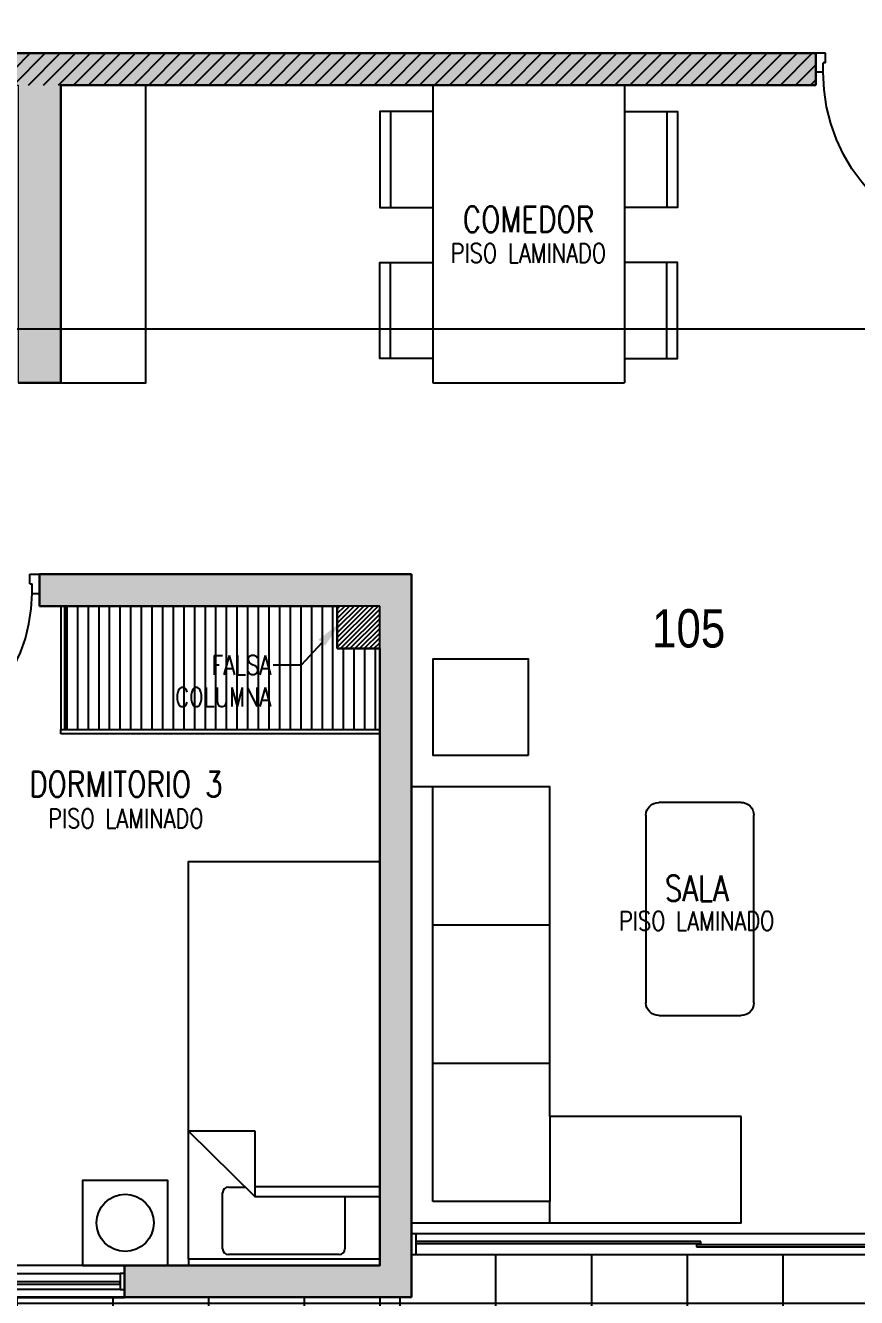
# Model space of a CAD drawing. Header units: millimetres. Extents: x 98 to 155, y -181 to 127.
# Drawn here: x 134.93 to 138.83, y 109.74 to 115.72 of the extents above; entities that cross this region are included whole.
import ezdxf
from ezdxf import colors
from ezdxf.entities.mleader import LeaderData, LeaderLine
from ezdxf.enums import TextEntityAlignment as Align
from ezdxf.math import Vec2, Vec3

# ---------------------------------------------------------------- set-up
doc = ezdxf.new("R2010")
doc.units = ezdxf.units.MM
doc.header["$LTSCALE"] = 15
for name, pattern in [('CENTER', [2, 1.25, -0.25, 0.25, -0.25]), ('HIDDEN2', [0.1875, 0.125, -0.0625]), ('X-REF_DP_Arquitectura$0$HIDDEN', [0.375, 0.25, -0.125])]:
    doc.linetypes.add(name, pattern=pattern)
doc.layers.get('0').update_dxf_attribs({"color": 250})
for name, color, linetype in [('A-CORTE', 250, 'CENTER'), ('A-HATCH', 250, 'Continuous'), ('A-MOBILIARIO', 250, 'Continuous'), ('A-MURO BAJO', 250, 'Continuous'), ('A-NUMERACIONDEP', 251, 'Continuous'), ('A-TEXTO-ACABADO PISO', 250, 'Continuous'), ('A_50_TextoAmbiente', 252, 'Continuous'), ('A_50_TextoIndicaciones', 250, 'Continuous'), ('A_50_Vigas', 250, 'X-REF_DP_Arquitectura$0$HIDDEN'), ('A_60_HatchEstructuras', 250, 'Continuous'), ('DLP_MOBILIARIO FIJO', 250, 'Continuous'), ('MURO CF 120', 250, 'Continuous')]:
    doc.layers.add(name, color=color, linetype=linetype)
doc.layers.add('A-MUROS', color=252, linetype='Continuous', lineweight=30)
doc.layers.add('A_20_Estructuras', color=250, linetype='Continuous', lineweight=18)
doc.styles.add('R80', font='ARIALN.TTF', dxfattribs={"height": 2.03})
doc.styles.add('ROMANS', font='romans.shx', dxfattribs={"width": 0.8})

# ---------------------------------------------------------------- blocks, each defined once
blk = doc.blocks.new('ESTRUC_P1')
at = {"layer": 'A_60_HatchEstructuras'}
h = blk.add_hatch(color=256, dxfattribs=at)
h.dxf.hatch_style = 1
h.paths.add_polyline_path([(26.45, -4.925), (28.1, -4.925), (28.1, -4.775), (25.905, -4.775), (25.905, -4.925), (26.25, -4.925), (26.25, -6.325), (35.65, -6.325), (35.65, -6.175), (32.1, -6.175), (32.1, -4.775), (31.9, -4.775), (31.9, -6.175), (29, -6.175), (29, -4.775), (28.85, -4.775), (28.85, -6.175), (26.45, -6.175)])
h.paths.add_polyline_path([(25.88, -7.675), (28.4, -7.675), (28.4, -9.075), (28.55, -9.075), (28.55, -7.675), (31.9, -7.675), (31.9, -9.075), (32.1, -9.075), (32.1, -7.675), (35.65, -7.675), (35.65, -7.525), (25.68, -7.525), (25.68, -9.075), (27.65, -9.075), (27.65, -8.925), (25.88, -8.925)])
h = blk.add_hatch(color=256, dxfattribs=at)
h.dxf.hatch_style = 1
h.paths.add_polyline_path([(28.65, -10.125), (30.25, -10.125), (30.25, -9.975), (28.5, -9.975), (28.5, -13.375), (29.85, -13.375), (29.85, -13.225), (28.65, -13.225)])
h.paths.add_polyline_path([(31.2, -9.975), (31.05, -9.975), (31.05, -13.375), (31.2, -13.375)])
h.paths.add_polyline_path([(33.75, -9.975), (32, -9.975), (32, -10.125), (33.6, -10.125), (33.6, -13.225), (32.4, -13.225), (32.4, -13.375), (33.75, -13.375)])
at = {"layer": 'A_20_Estructuras'}
for points in [[(25.88, -7.675), (28.4, -7.675), (28.4, -9.075), (28.55, -9.075), (28.55, -7.675), (31.9, -7.675), (31.9, -9.075), (32.1, -9.075), (32.1, -7.675), (35.65, -7.675), (35.65, -7.525), (25.68, -7.525), (25.68, -9.075), (27.65, -9.075), (27.65, -8.925), (25.88, -8.925)], [(33.75, -9.975), (32, -9.975), (32, -10.125), (33.6, -10.125), (33.6, -13.225), (32.4, -13.225), (32.4, -13.375), (33.75, -13.375)]]:
    blk.add_lwpolyline(points, close=True, dxfattribs=at)
at = {"layer": 'A_50_Vigas'}
blk.add_line((31.2, -13.375), (32.4, -13.375), dxfattribs=at)
blk.add_lwpolyline([(33.6, -13.375), (33.6, -13.8503), (36.55, -13.8504)], dxfattribs=at)
blk = doc.blocks.new('A$C72FD42DB')
for p, q in [((0.3255, 1.4, 0), (1.2255, 1.4, 0)), ((0.3255, 0), (0.3255, 1.4, 0)), ((1.2255, 0), (1.2255, 1.4, 0)), ((0.3255, 0), (1.2255, 0))]:
    blk.add_line(p, q)
for points in [[(0.3255, 1.285), (0.0755, 1.285), (0.0755, 0.835), (0.3255, 0.835)], [(0.1255, 1.285), (0.1255, 0.835)], [(1.2255, 1.285), (1.4755, 1.285), (1.4755, 0.835), (1.2255, 0.835)], [(1.4255, 1.285), (1.4255, 0.835)], [(0.3255, 0.125), (0.0755, 0.125), (0.0755, 0.575), (0.3255, 0.575)], [(0.1255, 0.125), (0.1255, 0.575)], [(1.2255, 0.125), (1.4755, 0.125), (1.4755, 0.575), (1.2255, 0.575)], [(1.4255, 0.125), (1.4255, 0.575)]]:
    blk.add_lwpolyline(points)
blk = doc.blocks.new('1 PLAZA')
for p, q in [((-0.2592, -0.0513), (0.2619, -0.0513)), ((-0.2859, -0.3221), (-0.2859, -0.0781)), ((0.2887, -0.0781), (0.2887, -0.3415)), ((-0.45, -0.3221), (0.1356, -0.3221)), ((0.45, -0.6318), (0.1356, -0.3221)), ((0.1356, -0.3221), (0.1356, -0.6318)), ((0.1356, -0.371), (-0.45, -0.371)), ((0.2619, -0.3683), (0.1825, -0.3683)), ((0.1356, -0.6318), (0.45, -0.6318))]:
    blk.add_line(p, q)
at = {"extrusion": (4.49068e-08, -3.60286e-08, 1), "elevation": 0}
blk.add_lwpolyline([(-0.45, -0.0287), (0.45, -0.0287), (0.45, 0), (-0.45, 0)], close=True, dxfattribs=at)
blk.add_lwpolyline([(-0.45, -1.9), (-0.45, -0.0287), (0.45, -0.0287), (0.45, -1.9)], close=True)
for centre, start, end in [((-0.2592, -0.0781), 90, 180), ((0.2619, -0.0781), 0, 90), ((0.2619, -0.3415), 270, 0)]:
    blk.add_arc(centre, 0.0267, start, end)
blk = doc.blocks.new('VELADOR')
blk.add_lwpolyline([(0, 0.4), (0, 0), (0.4, 0), (0.4, 0.4)], close=True)
blk.add_circle((0.2, 0.2), 0.1344)
blk = doc.blocks.new('*U144')
for p, q in [((0.01, 0.755), (0.01, 0.8)), ((0.1, 0.765), (0.1, 0.8)), ((0.055, 0.755), (0.01, 0.755)), ((0.1, 0.765), (0.055, 0.765)), ((0.055, 0.755), (0.055, 0.765)), ((0.055, 0.045), (0.01, 0.045)), ((0.01, 0.045), (0.01, 0)), ((0.055, 0.045), (0.055, 0.035)), ((0.1, 0.035), (0.055, 0.035)), ((0.1, 0.035), (0.1, 0))]:
    blk.add_line(p, q)
blk.add_lwpolyline([(0.83, 0.07), (0.83, 0.035), (0.1, 0.035), (0.1, 0.07)], close=True)
at = {"linetype": 'HIDDEN2'}
blk.add_arc((0.0996, 0.034), 0.731, 2.23015, 89.96723, dxfattribs=at)
blk = doc.blocks.new('VP.120')
at = {"layer": 'A-MURO BAJO'}
for p, q in [((0, 0), (1.2, 0)), ((0, -0.15), (1.2, -0.15))]:
    blk.add_line(p, q, dxfattribs=at)
at = {"layer": 'DLP_MOBILIARIO FIJO', "color": 251}
for p, q in [((0.02, -0.0375), (1.18, -0.0375)), ((1.18, -0.1125), (0.02, -0.1125))]:
    blk.add_line(p, q, dxfattribs=at)
at = {"layer": 'DLP_MOBILIARIO FIJO', "color": 6}
for points in [[(0, -0.1125), (0.02, -0.1125), (0.02, -0.0375), (0, -0.0375)], [(1.2, -0.1125), (1.18, -0.1125), (1.18, -0.0375), (1.2, -0.0375)]]:
    blk.add_lwpolyline(points, close=True, dxfattribs=at)
at = {"layer": 'DLP_MOBILIARIO FIJO', "elevation": 0}
for points in [[(0.61, -0.0625), (0.02, -0.0625), (0.02, -0.0725), (0.61, -0.0725)], [(0.59, -0.0875), (1.18, -0.0875), (1.18, -0.0775), (0.59, -0.0775)]]:
    blk.add_lwpolyline(points, close=True, dxfattribs=at)
blk = doc.blocks.new('*U145')
for p, q in [((0.01, 0.855), (0.01, 0.9)), ((0.1, 0.865), (0.1, 0.9)), ((0.055, 0.855), (0.01, 0.855)), ((0.1, 0.865), (0.055, 0.865)), ((0.055, 0.855), (0.055, 0.865)), ((0.055, 0.045), (0.01, 0.045)), ((0.01, 0.045), (0.01, 0)), ((0.055, 0.045), (0.055, 0.035)), ((0.1, 0.035), (0.055, 0.035)), ((0.1, 0.035), (0.1, 0))]:
    blk.add_line(p, q)
blk.add_lwpolyline([(0.93, 0.07), (0.93, 0.035), (0.1, 0.035), (0.1, 0.07)], close=True)
at = {"linetype": 'HIDDEN2'}
blk.add_arc((0.0995, 0.0339), 0.8311, 2.23015, 89.96723, dxfattribs=at)
blk = doc.blocks.new('SOFA SEC')
for p, q in [((0, 0.65), (0.1, 0.65)), ((0.1, 0.65), (0.1, 0.1)), ((0.5, 0.65), (0.1, 0.65)), ((0.75, 0.65), (0.75, 0.1)), ((1.4, 0.65), (1.4, 0.1)), ((0.1, 0.1), (2.05, 0.1))]:
    blk.add_line(p, q)
blk.add_lwpolyline([(0.5, 1.55), (0.5, 0.65), (2.05, 0.65), (2.05, 0), (0, 0), (0, 1.55)], close=True)
blk = doc.blocks.new('MESA CENTRO')
for p, q in [((-0.1937, 0), (0.1937, 0)), ((-0.2537, -0.9421), (-0.2537, -0.06)), ((0.2537, -0.06), (0.2537, -0.9421)), ((0.1937, -1.0021), (-0.1937, -1.0021))]:
    blk.add_line(p, q)
for centre, start, end in [((-0.1937, -0.06), 90, 180), ((0.1937, -0.06), 0, 90), ((-0.1937, -0.9421), 180, 270), ((0.1937, -0.9421), 270, 0)]:
    blk.add_arc(centre, 0.06, start, end)
blk = doc.blocks.new('_Dot')
at = {"color": 0, "linetype": 'ByBlock', "lineweight": -2}
blk.add_line((-0.5, 0), (-1, 0), dxfattribs=at)
at = {"color": 0, "linetype": 'ByBlock', "const_width": 0.5}
blk.add_lwpolyline([(-0.25, 0, 1), (0.25, 0, 1)], format="xyb", close=True, dxfattribs=at)
blk = doc.blocks.new('Cortes-Elev.')
at = {"layer": 'A-CORTE', "linetype": 'CENTER', "ltscale": 0.5}
blk.add_lwpolyline([(-1.966, 27.2284), (51.8601, 27.2284)], dxfattribs=at)

msp = doc.modelspace()

# ---------------------------------------------------------------- hatches: boundary and pattern name
at = {"layer": 'A-HATCH'}
h = msp.add_hatch(dxfattribs=at)
h.set_pattern_fill('ANSI31', color=256, scale=0.005)
h.set_pattern_definition([(45, (168.122897, -9.307925), (-0.0112253202, 0.0112253202), [])])
h.paths.add_polyline_path([(136.5932, 112.7866), (136.3932, 112.7866), (136.3932, 112.9866), (136.5932, 112.9866)])
h = msp.add_hatch(dxfattribs=at)
h.set_pattern_fill('_USER', color=256, scale=0.45, angle=0.00187, double=1, pattern_type=0)
h.set_pattern_definition([(0.0018682055, (8040061.8799, 1567677.76186), (-1.4672852e-05, 0.44999999976), []), (90.0018682055, (8040061.8799, 1567677.76186), (-0.44999999976, -1.4672852e-05), [])])
h.paths.add_polyline_path([(141.1931, 106.4598), (130.5331, 106.4598), (130.5331, 106.7043), (129.9331, 106.7043), (129.9331, 106.4579), (128.7931, 106.4598), (128.7931, 109.7366), (136.7432, 109.7366), (136.7432, 109.9366), (139.5432, 109.9366), (139.5432, 109.2616), (141.1933, 109.2616)])
at = {"layer": 'DLP_MOBILIARIO FIJO'}
h = msp.add_hatch(dxfattribs=at)
h.set_pattern_fill('_USER', color=256, scale=0.05, angle=270, pattern_type=0)
h.set_pattern_definition([(270, (106.073204, 83.881613), (0.05, -9e-18), [])])
h.paths.add_polyline_path([(135.1132, 112.4066), (135.1132, 112.9866), (136.3932, 112.9866), (136.3932, 112.7866), (136.5932, 112.7866), (136.5932, 112.4066)])
at = {"layer": 'MURO CF 120'}
h = msp.add_hatch(dxfattribs=at)
h.set_pattern_fill('_USER', color=256, scale=0.05, angle=45, style=0, pattern_type=0)
h.set_pattern_definition([(45, (281.643205, 61.46157), (-0.035355339, 0.035355339), [])])
h.paths.add_polyline_path([(131.6947, 115.5866), (131.6947, 115.4366), (138.6432, 115.4366), (138.6432, 115.5866)])

# ---------------------------------------------------------------- linework, layer by layer
at = {"layer": 'A-MOBILIARIO', "elevation": 0}
msp.add_lwpolyline([(137.2932, 112.2866), (137.2932, 112.7366), (136.8432, 112.7366), (136.8432, 112.2866)], close=True, dxfattribs=at)
at = {"layer": 'A-MURO BAJO'}
for p, q in [((136.7632, 110.0366, 0), (139.5232, 110.0366, 0)), ((139.5232, 109.9366, 0), (136.7632, 109.9366, 0))]:
    msp.add_line(p, q, dxfattribs=at)
at = {"layer": 'A-MURO BAJO', "elevation": 0}
msp.add_lwpolyline([(135.0932, 114.0366), (135.4932, 114.0366), (135.4932, 115.4366), (135.0932, 115.4366)], close=True, dxfattribs=at)
at = {"layer": 'A-MUROS'}
for p, q in [((128.6732, 115.5866), (138.6432, 115.5866)), ((138.6432, 115.4366), (138.6432, 115.5866)), ((135.0932, 115.4366), (138.6432, 115.4366)), ((135.0932, 114.0366), (135.0932, 115.4366)), ((134.8932, 114.0366), (135.0932, 114.0366)), ((134.9932, 112.9866), (134.9932, 113.1366)), ((136.7432, 113.1366), (134.9932, 113.1366)), ((136.7432, 109.7366), (136.7432, 113.1366)), ((136.3932, 112.9866), (134.9932, 112.9866)), ((136.3932, 112.9866), (136.3932, 112.7866)), ((136.3932, 112.7866), (136.5932, 112.7866)), ((136.5932, 109.8866), (136.5932, 112.7866)), ((135.3932, 109.7366), (135.3932, 109.8866)), ((136.5932, 109.8866), (135.3932, 109.8866)), ((136.7432, 109.7366), (135.3932, 109.7366))]:
    msp.add_line(p, q, dxfattribs=at)
at = {"layer": 'DLP_MOBILIARIO FIJO', "elevation": 0}
for points in [[(135.1132, 112.9866), (135.0932, 112.9866), (135.0932, 112.4066), (135.1132, 112.4066)], [(135.0932, 112.3866), (135.0932, 112.4066), (136.5932, 112.4066), (136.5932, 112.3866)], [(136.7432, 110.0366), (136.7632, 110.0366), (136.7632, 109.9366), (136.7432, 109.9366)], [(138.1032, 109.9991), (136.7632, 109.9991), (136.7632, 109.9891), (138.1032, 109.9891)], [(138.0832, 109.9741), (139.5232, 109.9741), (139.5232, 109.9841), (138.0832, 109.9841)]]:
    msp.add_lwpolyline(points, close=True, dxfattribs=at)
at = {"layer": 'DLP_MOBILIARIO FIJO'}
msp.add_lwpolyline([(136.5932, 112.9866), (135.1132, 112.9866), (135.1132, 112.4066), (136.5932, 112.4066)], close=True, dxfattribs=at)

# ---------------------------------------------------------------- block references
msp.add_blockref('ESTRUC_P1', (102.9932, 123.1113))
at = {"rotation": 180}
msp.add_blockref('VP.120', (135.3932, 109.7366, 0), dxfattribs=at)
at = {"layer": 'A-CORTE'}
msp.add_blockref('Cortes-Elev.', (101.6432, 87.0616), dxfattribs=at)
at = {"layer": 'A-MOBILIARIO', "xscale": -1}
for name, p, rotation in [('*U145', (139.5432, 115.5966, 0), 90), ('A$C72FD42DB', (136.5177, 115.4366, 0), 180), ('SOFA SEC', (136.7432, 110.0866, 0), 270.0004328521019), ('MESA CENTRO', (138.0985, 112.0637, 0), 2.257911114078581e-05)]:
    msp.add_blockref(name, p, dxfattribs=dict(at, rotation=rotation))
at = {"layer": 'A-MOBILIARIO', "rotation": 270}
msp.add_blockref('*U144', (134.1932, 113.1466, 0), dxfattribs=at)
at = {"layer": 'A-MOBILIARIO', "extrusion": (-4.49068e-08, 3.60286e-08, -1), "xscale": -1, "zscale": -1, "rotation": 180}
for name, p in [('1 PLAZA', (-136.1432, 109.8866, 0)), ('VELADOR', (-135.5961, 110.2866, 0))]:
    msp.add_blockref(name, p, dxfattribs=at)

# ---------------------------------------------------------------- texts
at = {"layer": 'A-TEXTO-ACABADO PISO', "char_height": 0.09, "attachment_point": 2, "rotation": 359.99998, "style": 'ROMANS'}
for width, insert in [(1.20225, (137.292, 114.6914)), (1.20225, (135.3994, 112.0328)), (1.034523, (138.0833, 111.5512, 0))]:
    msp.add_mtext_dynamic_manual_height_columns('PISO LAMINADO', width=width, gutter_width=12.5, heights=[0], dxfattribs=dict(at, insert=insert))
at = {"layer": 'A_50_TextoAmbiente', "style": 'ROMANS', "width": 0.8}
for s, p in [('COMEDOR', (137.292, 114.7449)), ('DORMITORIO 3', (135.3996, 112.0897)), ('SALA', (138.0833, 111.6001, 0))]:
    msp.add_text(s, height=0.12, dxfattribs=at).set_placement(p, align=Align.CENTER)

# ---------------------------------------------------------------- leaders
at = {"layer": 'A-NUMERACIONDEP'}
ml = msp.add_multileader_mtext('Standard', dxfattribs=at)
ml.set_content('105', color=256, style='R80')
ml.set_leader_properties(color=256)
ml.set_arrow_properties(name='DOT')
ml.build(insert=Vec2(0, 0))
ml.multileader.update_dxf_attribs({"leader_type": 0, "has_text_frame": 1, "text_left_attachment_type": 2, "text_right_attachment_type": 2, "dogleg_length": 0.36, "arrow_head_size": 0.06, "scale": 0.06})
ctx = ml.context
ctx.base_point, ctx.scale, ctx.char_height, ctx.arrow_head_size, ctx.landing_gap_size, ctx.plane_origin = Vec3(137.8288, 112.8802), 0.06, 0.18, 0.06, 0.06, Vec3(136.499, 112.8758)
ctx.left_attachment, ctx.right_attachment, ctx.text_align_type = 2, 2, 1
notes = []
notes.append((ctx, [(0, (1, 1, 0), (138.3538, 112.8802), (-1, 0), 0.0917, [(0, [(138.6404, 113.2291)], 0, [])])]))
ctx.mtext.insert, ctx.mtext.width, ctx.mtext.alignment, ctx.mtext.flow_direction = Vec3(138.0455, 112.9721), 0.461923, 2, 5
at = {"layer": 'A_50_TextoIndicaciones'}
ml = msp.add_multileader_mtext('Standard', dxfattribs=at)
ml.set_content('FALSA COLUMNA', color=256, style='ROMANS')
ml.set_leader_properties(color=7)
ml.build(insert=Vec2(0, 0))
ml.multileader.update_dxf_attribs({"dogleg_length": 1.3073, "arrow_head_size": 0.13, "scale": 0.1})
ctx = ml.context
ctx.base_point, ctx.scale, ctx.char_height, ctx.arrow_head_size, ctx.landing_gap_size, ctx.plane_origin = Vec3(135.5857, 112.7091), 0.1, 0.09, 0.13, 0.01, Vec3(136.3071, 111.7257)
ctx.text_align_type = 2
notes.append((ctx, [(0, (1, 1, 0), (136.2233, 112.7091), (-1, 0), 0.1307, [(0, [(136.4093, 112.9101)], 0, [])])]))
ctx.mtext.insert, ctx.mtext.width, ctx.mtext.defined_height, ctx.mtext.alignment, ctx.mtext.flow_direction = Vec3(136.0825, 112.7541), 0.532149, 0.5349, 3, 5
for ctx, leaders in notes:
    for number, flags, end, landing, length, lines in leaders:
        leader = LeaderData()
        leader.index, (leader.has_last_leader_line, leader.has_dogleg_vector, leader.attachment_direction) = number, flags
        leader.last_leader_point, leader.dogleg_vector, leader.dogleg_length = Vec3(end), Vec3(landing), length
        for number, points, colour, breaks in lines:
            line = LeaderLine()
            line.index, line.vertices, line.color, line.breaks = number, Vec3.list(points), colors.encode_raw_color(colour), breaks
            leader.lines.append(line)
        ctx.leaders.append(leader)

doc.saveas('drawing.dxf')
